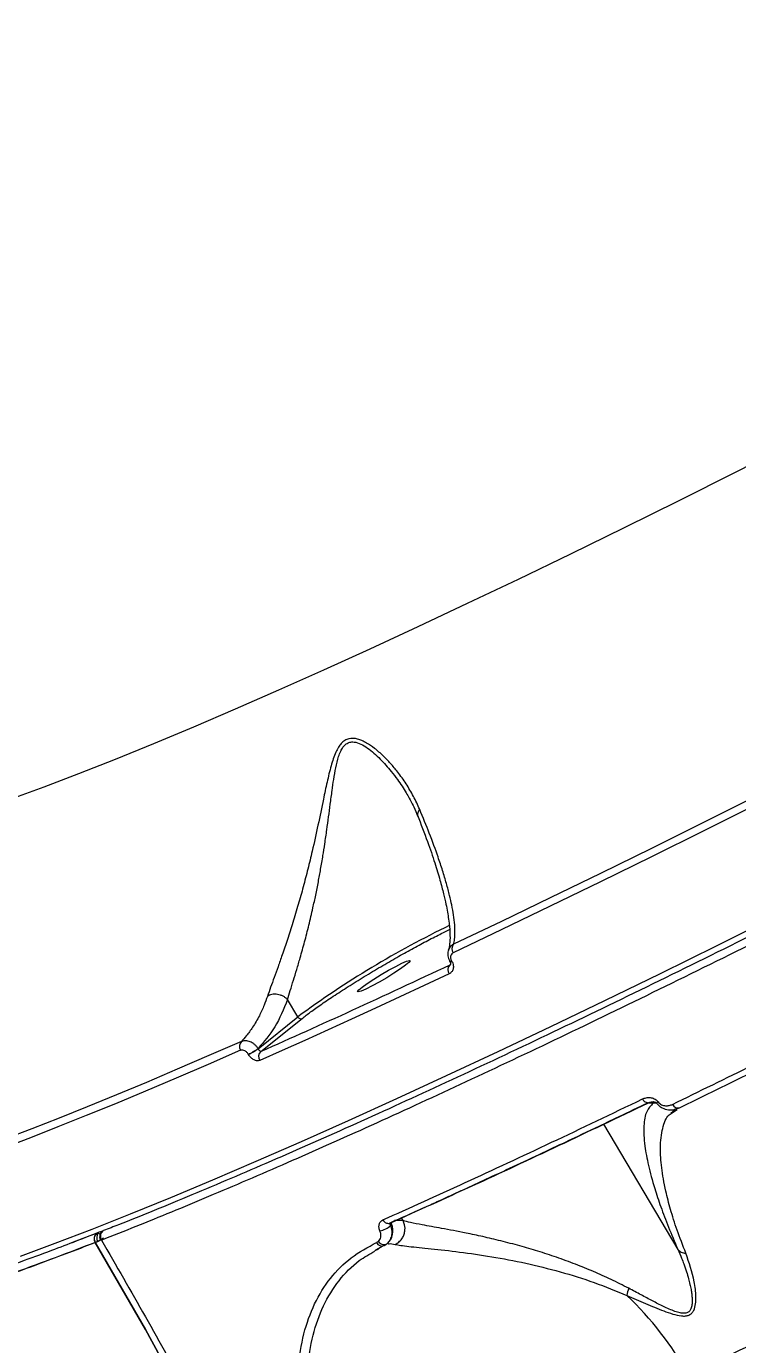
# Model space of a CAD drawing. Header units: millimetres. Extents: x -7083 to 7374, y -8368 to 7509.
# Drawn here: x 2376 to 2480.2, y -1425.5 to -1232.2 of the extents above; entities that cross this region are included whole.
import ezdxf

# ---------------------------------------------------------------- set-up
doc = ezdxf.new("R2010")
doc.units = ezdxf.units.MM
for name, color, linetype in [('DIKOM_ОБЪЕКТ', 7, 'Continuous'), ('DIKOM_РАЗМЕР_ЗОНА', 7, 'Continuous'), ('DIKOM_РАЗМЕР_ОБЪЕКТА', 7, 'Continuous')]:
    doc.layers.add(name, color=color, linetype=linetype)
doc.styles.add('style1', font='arial.ttf', dxfattribs={"width": 0.8})
doc.dimstyles.new('1-50', dxfattribs={"dimtxt": 300, "dimasz": 200, "dimexe": 100, "dimexo": 0, "dimgap": 100, "dimtad": 1, "dimtxsty": 'style1', "dimcen": 200, "dimclrd": 7, "dimclre": 7, "dimclrt": 7, "dimadec": 1, "dimazin": 2, "dimtfac": 1, "dimtmove": 0, "dimatfit": 2, "dimfxl": 0, "dimlwd": 25, "dimlwe": 18, "dimarcsym": 0})

# ---------------------------------------------------------------- blocks, each defined once
blk = doc.blocks.new('*D10')
at = {"layer": 'Defpoints', "color": 0, "transparency": 16777216}
for p in [(-5583.43, 647.96), (4593.55, 648.92), (4593.55, -5902.54)]:
    blk.add_point(p, dxfattribs=at)
at = {"layer": 'DIKOM_РАЗМЕР_ОБЪЕКТА', "color": 7, "lineweight": 18, "transparency": 16777216}
for p, q in [((-5583.43, 647.96), (-5583.43, -6002.54)), ((4593.55, 648.92), (4593.55, -6002.54))]:
    blk.add_line(p, q, dxfattribs=at)
at = {"layer": 'DIKOM_РАЗМЕР_ОБЪЕКТА', "color": 7, "lineweight": 25, "transparency": 16777216}
blk.add_line((-5383.43, -5902.54), (4393.55, -5902.54), dxfattribs=at)
at = {"layer": 'DIKOM_РАЗМЕР_ОБЪЕКТА', "color": 7, "transparency": 16777216}
for points in [[(-5383.43, -5869.2), (-5383.43, -5935.87), (-5583.43, -5902.54)], [(4393.55, -5869.2), (4393.55, -5935.87), (4593.55, -5902.54)]]:
    blk.add_solid(points, dxfattribs=at)
at = {"layer": 'DIKOM_РАЗМЕР_ОБЪЕКТА', "color": 7, "transparency": 16777216, "insert": (-226.13, -5649.37), "char_height": 300, "attachment_point": 5, "style": 'style1'}
blk.add_mtext('10150', dxfattribs=at)
blk = doc.blocks.new('*D11')
at = {"layer": 'Defpoints', "color": 0, "transparency": 16777216}
for p in [(-321.71, 5509.06), (-348.71, -4811.52), (5568.58, -4811.52)]:
    blk.add_point(p, dxfattribs=at)
at = {"layer": 'DIKOM_РАЗМЕР_ОБЪЕКТА', "color": 7, "lineweight": 18, "transparency": 16777216}
for p, q in [((-321.71, 5509.06), (5668.58, 5509.06)), ((-348.71, -4811.52), (5668.58, -4811.52))]:
    blk.add_line(p, q, dxfattribs=at)
at = {"layer": 'DIKOM_РАЗМЕР_ОБЪЕКТА', "color": 7, "lineweight": 25, "transparency": 16777216}
blk.add_line((5568.58, 5309.06), (5568.58, -4611.52), dxfattribs=at)
at = {"layer": 'DIKOM_РАЗМЕР_ОБЪЕКТА', "color": 7, "transparency": 16777216}
for points in [[(5535.25, 5309.06), (5601.91, 5309.06), (5568.58, 5509.06)], [(5535.25, -4611.52), (5601.91, -4611.52), (5568.58, -4811.52)]]:
    blk.add_solid(points, dxfattribs=at)
at = {"layer": 'DIKOM_РАЗМЕР_ОБЪЕКТА', "color": 7, "transparency": 16777216, "insert": (5315.31, 775.23), "char_height": 300, "attachment_point": 5, "rotation": 90, "style": 'style1'}
blk.add_mtext('10300', dxfattribs=at)
blk = doc.blocks.new('*D12')
at = {"layer": 'Defpoints', "color": 0, "transparency": 16777216}
for p in [(-621.71, 7509.06), (-373.6, -6811.53), (7273.89, -6811.53)]:
    blk.add_point(p, dxfattribs=at)
at = {"layer": 'DIKOM_РАЗМЕР_ЗОНА', "color": 7, "lineweight": 18, "transparency": 16777216}
for p, q in [((-621.71, 7509.06), (7373.89, 7509.06)), ((-373.6, -6811.53), (7373.89, -6811.53))]:
    blk.add_line(p, q, dxfattribs=at)
at = {"layer": 'DIKOM_РАЗМЕР_ЗОНА', "color": 7, "lineweight": 25, "transparency": 16777216}
blk.add_line((7273.89, 7309.06), (7273.89, -6611.53), dxfattribs=at)
at = {"layer": 'DIKOM_РАЗМЕР_ЗОНА', "color": 7, "transparency": 16777216}
for points in [[(7240.56, 7309.06), (7307.22, 7309.06), (7273.89, 7509.06)], [(7240.56, -6611.53), (7307.22, -6611.53), (7273.89, -6811.53)]]:
    blk.add_solid(points, dxfattribs=at)
at = {"layer": 'DIKOM_РАЗМЕР_ЗОНА', "color": 7, "transparency": 16777216, "insert": (7020.62, 1288.25), "char_height": 300, "attachment_point": 5, "rotation": 90, "style": 'style1'}
blk.add_mtext('14300', dxfattribs=at)
blk = doc.blocks.new('*D13')
at = {"layer": 'Defpoints', "color": 0, "transparency": 16777216}
for p in [(6593.53, 996.24), (-7083.43, 647.96), (6593.53, -8268.31)]:
    blk.add_point(p, dxfattribs=at)
at = {"layer": 'DIKOM_РАЗМЕР_ЗОНА', "color": 7, "lineweight": 18, "transparency": 16777216}
for p, q in [((6593.53, 996.24), (6593.53, -8368.31)), ((-7083.43, 647.96), (-7083.43, -8368.31))]:
    blk.add_line(p, q, dxfattribs=at)
at = {"layer": 'DIKOM_РАЗМЕР_ЗОНА', "color": 7, "lineweight": 25, "transparency": 16777216}
blk.add_line((-6883.43, -8268.31), (6393.53, -8268.31), dxfattribs=at)
at = {"layer": 'DIKOM_РАЗМЕР_ЗОНА', "color": 7, "transparency": 16777216}
for points in [[(-6883.43, -8234.97), (-6883.43, -8301.64), (-7083.43, -8268.31)], [(6393.53, -8234.97), (6393.53, -8301.64), (6593.53, -8268.31)]]:
    blk.add_solid(points, dxfattribs=at)
at = {"layer": 'DIKOM_РАЗМЕР_ЗОНА', "color": 7, "transparency": 16777216, "insert": (322.1, -8015.03), "char_height": 300, "attachment_point": 5, "style": 'style1'}
blk.add_mtext('13650', dxfattribs=at)

msp = doc.modelspace()

# ---------------------------------------------------------------- linework, layer by layer
at = {"layer": 'DIKOM_ОБЪЕКТ', "color": 7, "linetype": 'Continuous', "lineweight": 15}
for p, q in [((2431.746, -1344.807), (2431.859, -1345.01)), ((2438.007, -1369.308), (2438.06, -1369.397)), ((2438.146, -1369.658), (2438.01, -1369.866)), ((2438.278, -1369.22), (2438.331, -1369.309)), ((2414.241, -1374.924), (2414.236, -1374.918)), ((2415.74, -1377.457), (2414.241, -1374.924)), ((2409.935, -1382.121), (2415.74, -1377.457)), ((2410.326, -1382.547), (2416.369, -1377.691)), ((2409.935, -1382.121), (2409.919, -1382.093)), ((2408.503, -1382.938), (2408.52, -1382.966)), ((2467.34, -1389.95), (2467.838, -1389.884)), ((2467.831, -1390.116), (2467.04, -1390.093)), ((2468.316, -1390.091), (2467.831, -1390.116)), ((2470.405, -1391.585), (2471.055, -1391.033)), ((2470.455, -1391.637), (2471.332, -1391.02)), ((2471.041, -1390.991), (2471.688, -1390.77)), ((2460.577, -1393.179), (2471.453, -1411.558)), ((2431.175, -1407.335), (2429.921, -1407.317)), ((2431.175, -1407.335), (2430.941, -1406.938)), ((2431.177, -1407.338), (2431.175, -1407.335)), ((2386.295, -1409.192), (2382.566, -1410.602)), ((2386.295, -1409.192), (2382.956, -1410.451)), ((2386.457, -1409.179), (2386.295, -1409.192)), ((2429.287, -1407.739), (2429.398, -1407.639)), ((2429.494, -1407.841), (2429.351, -1408.028)), ((2427.021, -1411.7), (2428.111, -1411.076)), ((2427.557, -1410.381), (2427.295, -1410.551)), ((2428.402, -1411.003), (2428.872, -1410.693)), ((2428.612, -1410.925), (2428.661, -1410.907)), ((2427.355, -1411.634), (2427.564, -1411.508))]:
    msp.add_line(p, q, dxfattribs=at)
at = {"layer": 'DIKOM_ОБЪЕКТ', "color": 7, "linetype": 'Continuous', "lineweight": 15, "flags": 128}
for points in [[(2357.181, -1350.774), (2360.902, -1349.717), (2364.906, -1348.481), (2369.189, -1347.065), (2373.747, -1345.473), (2378.576, -1343.705), (2383.671, -1341.763), (2389.027, -1339.648), (2394.64, -1337.363), (2400.505, -1334.91), (2406.615, -1332.291), (2412.965, -1329.509), (2419.55, -1326.566), (2426.363, -1323.465), (2433.398, -1320.208), (2440.647, -1316.799), (2448.106, -1313.241), (2455.766, -1309.538), (2463.62, -1305.692), (2471.662, -1301.708), (2479.883, -1297.588), (2488.276, -1293.337)], [(2498.994, -1336.912), (2490.937, -1341.029), (2483.014, -1345.043), (2475.229, -1348.95), (2467.589, -1352.749), (2460.099, -1356.436), (2452.764, -1360.009), (2445.588, -1363.466), (2438.577, -1366.804)], [(2499.088, -1338.09), (2491.014, -1342.216), (2483.073, -1346.239), (2475.271, -1350.155), (2467.614, -1353.962), (2460.107, -1357.657), (2452.756, -1361.238), (2445.564, -1364.703), (2438.538, -1368.048)], [(2485.701, -1362.778), (2477.192, -1367.019), (2468.865, -1371.124), (2460.727, -1375.089), (2452.786, -1378.911), (2445.047, -1382.587), (2437.518, -1386.114), (2430.205, -1389.489), (2423.113, -1392.708), (2416.249, -1395.77), (2409.619, -1398.672), (2403.229, -1401.41), (2397.082, -1403.984), (2391.186, -1406.391), (2385.545, -1408.628), (2380.162, -1410.694), (2375.044, -1412.587)], [(2424.689, -1373.49), (2425.184, -1373.082), (2425.936, -1372.544), (2426.886, -1371.92), (2427.956, -1371.261), (2429.059, -1370.62), (2430.106, -1370.049), (2431.012, -1369.595), (2431.705, -1369.293), (2432.126, -1369.168), (2432.244, -1369.232), (2432.047, -1369.477), (2431.553, -1369.886), (2430.8, -1370.423), (2429.85, -1371.047), (2428.781, -1371.706), (2427.678, -1372.347), (2426.631, -1372.918), (2425.724, -1373.373), (2425.032, -1373.674), (2424.61, -1373.799), (2424.493, -1373.735), (2424.689, -1373.49)], [(2438.007, -1369.308), (2438.006, -1369.303), (2438.013, -1369.287)], [(2437.925, -1371.145), (2434.279, -1372.858), (2430.682, -1374.537), (2427.135, -1376.18), (2423.639, -1377.788), (2420.194, -1379.359), (2416.801, -1380.895), (2413.461, -1382.394), (2410.174, -1383.857)], [(2407.48, -1381.051), (2402.713, -1383.139), (2398.07, -1385.142), (2393.551, -1387.061), (2389.16, -1388.894), (2384.898, -1390.641), (2380.766, -1392.3), (2376.768, -1393.872), (2372.904, -1395.355)], [(2407.372, -1382.327), (2402.595, -1384.419), (2397.941, -1386.427), (2393.412, -1388.35), (2389.011, -1390.187), (2384.74, -1391.938), (2380.599, -1393.601), (2376.592, -1395.176), (2372.719, -1396.662)], [(2466.271, -1389.495), (2466.381, -1389.656), (2466.508, -1389.794), (2466.647, -1389.905), (2466.794, -1389.985), (2466.942, -1390.031), (2467.087, -1390.04), (2467.221, -1390.013), (2467.34, -1389.95)], [(2474.08, -1697.063), (2473.229, -1683.135), (2472.032, -1669.178), (2470.491, -1655.201), (2468.607, -1641.213), (2466.38, -1627.223), (2463.812, -1613.24), (2460.905, -1599.273), (2457.661, -1585.332), (2454.082, -1571.426), (2450.171, -1557.563), (2445.929, -1543.753), (2441.36, -1530.006), (2436.466, -1516.329), (2431.251, -1502.732), (2425.719, -1489.224), (2419.872, -1475.814), (2413.715, -1462.51), (2407.252, -1449.322), (2400.486, -1436.257), (2393.423, -1423.324), (2386.067, -1410.533)], [(2386.067, -1410.533), (2393.423, -1423.324), (2400.486, -1436.257), (2407.252, -1449.322), (2413.715, -1462.51), (2419.872, -1475.814), (2425.719, -1489.224), (2431.251, -1502.732), (2436.466, -1516.329), (2441.36, -1530.006), (2445.929, -1543.753), (2450.171, -1557.563), (2454.082, -1571.426), (2457.661, -1585.332), (2460.905, -1599.273), (2463.812, -1613.24), (2466.38, -1627.223), (2468.607, -1641.213), (2470.491, -1655.201), (2472.032, -1669.178), (2473.229, -1683.135), (2474.08, -1697.063)], [(2386.974, -1410.179), (2386.899, -1410.204), (2386.856, -1410.21), (2386.845, -1410.203)]]:
    msp.add_lwpolyline(points, dxfattribs=at)
at = {"layer": 'DIKOM_ОБЪЕКТ', "color": 7, "linetype": 'Continuous', "lineweight": 15}
for centre, radius, start, end in [((2499.304, -1490.921), 140.915, 115.76602, 126.37115), ((2439.36, -1367.451), 1.016, 140.41536, 215.98113), ((2438.714, -1370.555), 0.985, 135.599, 216.76682), ((2438.027, -1368.909), 0.4, 267.23514, 308.93815), ((2438.079, -1368.997), 0.4, 267.23514, 308.93815), ((2408.204, -1381.755), 1.009, 135.80396, 214.52539), ((2404.962, -1375.399), 8.329, 295.15974, 306.51945), ((2404.979, -1375.427), 8.329, 295.15974, 306.51945), ((2410.982, -1383.286), 0.988, 131.57956, 215.22865), ((2467.406, -1390.367), 0.494, 30.51745, 67.87971), ((2473.908, -1397.19), 9.037, 126.30562, 128.2295), ((2471.445, -1389.978), 0.828, 201.44107, 287.09362), ((2429.011, -1406.89), 0.843, 203.2671, 297.38594), ((2386.902, -1409.985), 0.998, 127.41027, 213.28872), ((2386.388, -1409.789), 0.604, 48.66936, 98.84569), ((2387.774, -1409.852), 1.478, 152.93456, 200.94934), ((2427.342, -1406.053), 2.817, 278.94935, 315.48779), ((2427.238, -1408.843), 2.468, 311.4511, 23.9524), ((2429.944, -1407.637), 0.494, 176.79705, 204.37087), ((2382.787, -1403.215), 8.02, 294.14714, 303.86393), ((2384.726, -1407.247), 3.549, 292.20508, 298.01774), ((2381.66, -1401.327), 10.216, 297.60195, 303.21086), ((2428.088, -1410.19), 0.871, 204.46017, 291.11952), ((2428.367, -1409.894), 0.945, 210.98888, 302.28487), ((2469.478, -1419.149), 5.56, 160.10732, 171.28285), ((2430.855, -1453.26), 48.157, 28.99332, 46.5373)]:
    msp.add_arc(centre, radius, start, end, dxfattribs=at)
for points, knots in [([(2386.974, -1410.179), (2390.349, -1408.837), (2397.107, -1406.15), (2408.276, -1401.433), (2420.179, -1396.221), (2432.864, -1390.477), (2446.28, -1384.226), (2460.399, -1377.479), (2475.185, -1370.253), (2490.599, -1362.567), (2506.603, -1354.438), (2521.289, -1346.851), (2534.471, -1339.952), (2546.028, -1333.842), (2557.892, -1327.509), (2570.054, -1320.956), (2582.504, -1314.186), (2595.229, -1307.204), (2609.977, -1299.042), (2626.84, -1289.613), (2645.886, -1278.838), (2665.329, -1267.71), (2685.117, -1256.255), (2700.72, -1247.119), (2712.014, -1240.455), (2718.937, -1236.355), (2725.878, -1232.227), (2732.834, -1228.075), (2739.802, -1223.898), (2746.78, -1219.7), (2757.874, -1212.998), (2773.072, -1203.748), (2791.673, -1192.298), (2809.604, -1181.14), (2826.832, -1170.303), (2843.874, -1159.462), (2860.675, -1148.65), (2877.18, -1137.899), (2893.332, -1127.241), (2909.072, -1116.712), (2924.341, -1106.349), (2939.08, -1096.186), (2953.227, -1086.262), (2966.722, -1076.615), (2979.509, -1067.28), (2991.504, -1058.309), (3002.74, -1049.693), (3009.427, -1044.354), (3012.784, -1041.673)], [0, 0, 0, 0, 0.0248239, 0.0496902, 0.074599, 0.0995502, 0.1245438, 0.1495798, 0.1746582, 0.1997791, 0.2249424, 0.2501481, 0.2668666, 0.2837596, 0.3008272, 0.3180694, 0.3354861, 0.3530774, 0.3708432, 0.3960072, 0.4215132, 0.4473613, 0.4735514, 0.5000836, 0.5092169, 0.5183856, 0.5275897, 0.5368291, 0.5461038, 0.5554139, 0.5647593, 0.5906387, 0.6167852, 0.6407872, 0.66501, 0.6894536, 0.714118, 0.7390032, 0.7641093, 0.7894361, 0.8149838, 0.8407523, 0.8667415, 0.8929516, 0.9193825, 0.9460342, 0.9729067, 1, 1, 1, 1]), ([(2933.082, -1098.968), (2928.484, -1102.133), (2919.237, -1108.5), (2904.55, -1118.424), (2889.206, -1128.661), (2873.187, -1139.204), (2856.544, -1150.02), (2839.331, -1161.072), (2821.609, -1172.315), (2803.458, -1183.698), (2784.947, -1195.176), (2766.149, -1206.703), (2747.147, -1218.228), (2728.021, -1229.703), (2708.852, -1241.08), (2689.716, -1252.315), (2670.705, -1263.355), (2651.896, -1274.159), (2633.364, -1284.686), (2615.161, -1294.91), (2597.348, -1304.8), (2579.908, -1314.368), (2562.759, -1323.662), (2545.824, -1332.72), (2529.106, -1341.539), (2512.677, -1350.077), (2496.598, -1358.298), (2480.948, -1366.159), (2465.803, -1373.619), (2451.244, -1380.634), (2437.333, -1387.175), (2424.139, -1393.206), (2411.697, -1398.717), (2400.15, -1403.623), (2392.013, -1406.975), (2388.01, -1408.508), (2387.275, -1408.789)], [0, 0, 0, 0, 0.0289207, 0.0581662, 0.0877108, 0.1175261, 0.1475829, 0.1779039, 0.2083781, 0.2389715, 0.2696493, 0.3003765, 0.3311033, 0.3617809, 0.3923743, 0.4228488, 0.4531702, 0.4832265, 0.5130415, 0.5425861, 0.5718322, 0.6007531, 0.6296735, 0.6589193, 0.6884639, 0.7182792, 0.7483359, 0.7786569, 0.8091311, 0.8397245, 0.8704024, 0.9011296, 0.9318563, 0.962534, 0.9931274, 1, 1, 1, 1]), ([(2982.319, -1126.439), (2979.274, -1128.688), (2973.197, -1133.176), (2963.462, -1140.208), (2953.33, -1147.419), (2942.78, -1154.817), (2932.804, -1161.719), (2923.537, -1168.06), (2915.09, -1173.787), (2906.49, -1179.57), (2897.749, -1185.399), (2888.879, -1191.269), (2879.89, -1197.172), (2868.187, -1204.802), (2853.655, -1214.182), (2836.187, -1225.316), (2818.58, -1236.407), (2803.385, -1245.871), (2790.72, -1253.69), (2780.627, -1259.884), (2770.556, -1266.027), (2760.518, -1272.114), (2750.523, -1278.139), (2740.581, -1284.097), (2729.812, -1290.513), (2718.237, -1297.366), (2705.887, -1304.625), (2693.684, -1311.745), (2681.644, -1318.72), (2669.783, -1325.543), (2657.892, -1332.333), (2645.989, -1339.08), (2634.09, -1345.773), (2622.428, -1352.281), (2611.014, -1358.601), (2599.86, -1364.726), (2588.016, -1371.177), (2575.553, -1377.901), (2562.56, -1384.833), (2550.001, -1391.455), (2537.893, -1397.763), (2525.101, -1404.342), (2511.754, -1411.1), (2498.046, -1417.904), (2485.029, -1424.236), (2476.989, -1428.026), (2472.977, -1429.918)], [0, 0, 0, 0, 0.0251762, 0.0502458, 0.075209, 0.100066, 0.1248168, 0.1429873, 0.1610638, 0.1790464, 0.1969351, 0.21473, 0.2324311, 0.2500384, 0.282696, 0.3149379, 0.3467642, 0.378175, 0.3959391, 0.4135675, 0.4310603, 0.4484175, 0.4656392, 0.4827252, 0.4996757, 0.521074, 0.5422607, 0.5632358, 0.5839991, 0.6045509, 0.624891, 0.6461777, 0.6672639, 0.6881494, 0.7088341, 0.7293181, 0.7496013, 0.7750478, 0.8002652, 0.8252533, 0.8500121, 0.8745413, 0.9060952, 0.9375232, 0.968825, 1, 1, 1, 1]), ([(2433.615, -1347.026), (2433.325, -1346.385), (2432.741, -1345.094), (2431.65, -1343.267), (2430.507, -1341.657), (2429.371, -1340.296), (2428.24, -1339.124), (2427.072, -1338.101), (2426.015, -1337.37), (2425.175, -1336.938), (2424.291, -1336.615), (2423.409, -1336.551), (2422.624, -1336.892), (2422.121, -1337.331), (2421.69, -1337.926), (2421.152, -1338.971), (2420.593, -1340.675), (2420.029, -1343.016), (2419.418, -1345.914), (2418.723, -1349.298), (2417.964, -1352.737), (2417.232, -1355.774), (2416.555, -1358.381), (2415.821, -1361.007), (2415.044, -1363.591), (2414.244, -1366.079), (2413.509, -1368.243), (2412.855, -1370.096), (2412.081, -1372.238), (2411.61, -1373.563), (2411.295, -1374.449)], [0, 0, 0, 0, 0.0414679, 0.0834109, 0.1246539, 0.1569919, 0.1872219, 0.2206019, 0.2496168, 0.2661071, 0.2811088, 0.3124967, 0.3280546, 0.3440075, 0.3590833, 0.375594, 0.4150533, 0.4578405, 0.5006759, 0.5629603, 0.6249164, 0.6667754, 0.7084899, 0.749705, 0.7931822, 0.8347088, 0.8746289, 0.9063802, 0.9373517, 1, 1, 1, 1]), ([(2414.236, -1374.918), (2414.37, -1374.484), (2414.64, -1373.61), (2415.107, -1372.122), (2415.598, -1370.518), (2416.151, -1368.642), (2416.756, -1366.467), (2417.387, -1364.007), (2417.925, -1361.708), (2418.383, -1359.576), (2418.759, -1357.685), (2419.114, -1355.744), (2419.427, -1353.896), (2419.729, -1351.964), (2420.005, -1350.072), (2420.269, -1348.128), (2420.521, -1346.201), (2420.765, -1344.367), (2421.021, -1342.574), (2421.309, -1340.896), (2421.639, -1339.508), (2422.01, -1338.523), (2422.369, -1337.875), (2422.821, -1337.396), (2423.379, -1337.139), (2424.105, -1337.117), (2424.987, -1337.413), (2425.971, -1338.012), (2426.925, -1338.772), (2427.822, -1339.62), (2428.669, -1340.527), (2429.515, -1341.531), (2430.528, -1342.88), (2431.299, -1343.994), (2431.71, -1344.741), (2431.746, -1344.807)], [0, 0, 0, 0, 0.0337229, 0.0678509, 0.1012595, 0.1356628, 0.1802572, 0.2251976, 0.2708022, 0.3035838, 0.3383572, 0.3706558, 0.4058403, 0.435842, 0.472956, 0.5065767, 0.5403378, 0.5777036, 0.6079652, 0.6416611, 0.675626, 0.6937735, 0.7097969, 0.7271789, 0.7438271, 0.759983, 0.785528, 0.8118199, 0.8382022, 0.8649509, 0.8903275, 0.9161445, 0.9468817, 0.9953241, 1, 1, 1, 1]), ([(2431.858, -1344.983), (2432.165, -1345.534), (2432.731, -1346.551), (2433.158, -1347.596), (2433.353, -1348.075)], [0, 0, 0, 0, 0.5421298, 1, 1, 1, 1]), ([(2433.615, -1347.026), (2433.537, -1347.14), (2433.377, -1347.371), (2433.301, -1347.718), (2433.297, -1347.953), (2433.356, -1348.048), (2433.358, -1348.052)], [0, 0, 0, 0, 0.3212472, 0.6535807, 0.9859118, 1, 1, 1, 1]), ([(2438.577, -1366.804), (2438.634, -1366.562), (2438.752, -1366.055), (2438.805, -1365.092), (2438.759, -1363.914), (2438.599, -1362.577), (2438.34, -1361.13), (2437.995, -1359.596), (2437.555, -1357.924), (2436.989, -1356.032), (2436.191, -1353.624), (2435.125, -1350.689), (2434.102, -1348.209), (2433.615, -1347.026)], [0, 0, 0, 0, 0.0794209, 0.1663985, 0.2491831, 0.343698, 0.4269131, 0.4989153, 0.5848865, 0.6680878, 0.7497662, 0.8807262, 1, 1, 1, 1]), ([(2433.282, -1347.871), (2433.795, -1349.187), (2434.761, -1351.665), (2435.818, -1354.796), (2436.581, -1357.323), (2437.106, -1359.32), (2437.455, -1360.864), (2437.692, -1362.097), (2437.871, -1363.224), (2438.007, -1364.394), (2438.076, -1365.646), (2438.038, -1366.846), (2437.888, -1367.395), (2437.811, -1367.675)], [0, 0, 0, 0, 0.12854, 0.2420432, 0.3416414, 0.4278023, 0.5001962, 0.5584099, 0.6143536, 0.6849578, 0.7751999, 0.8851911, 1, 1, 1, 1]), ([(2416.369, -1377.691), (2416.77, -1377.38), (2417.589, -1376.744), (2419.235, -1375.578), (2421.184, -1374.264), (2423.397, -1372.838), (2425.765, -1371.37), (2428.178, -1369.929), (2430.523, -1368.577), (2432.752, -1367.337), (2434.852, -1366.217), (2436.647, -1365.299), (2437.607, -1364.85), (2438.006, -1364.663)], [0, 0, 0, 0, 0.0890535, 0.1821762, 0.2782238, 0.3758036, 0.4733834, 0.569431, 0.6625536, 0.7516072, 0.8406607, 0.9337833, 1, 1, 1, 1]), ([(2470.674, -1390.281), (2474.591, -1388.369), (2482.458, -1384.529), (2494.816, -1378.371), (2507.598, -1371.918), (2516.458, -1367.364), (2520.906, -1365.077)], [0, 0, 0, 0, 0.2468835, 0.4958447, 0.7468836, 1, 1, 1, 1]), ([(2471.688, -1390.77), (2476.99, -1388.176), (2487.584, -1382.994), (2504.328, -1374.591), (2515.982, -1368.608), (2521.813, -1365.615)], [0, 0, 0, 0, 0.3335131, 0.6664916, 1, 1, 1, 1]), ([(2437.842, -1367.69), (2437.824, -1367.723), (2437.748, -1367.855), (2437.721, -1368.146), (2437.726, -1368.523), (2437.819, -1368.917), (2437.948, -1369.163), (2438.013, -1369.287)], [0, 0, 0, 0, 0.0721864, 0.2961145, 0.5264842, 0.7610779, 1, 1, 1, 1]), ([(2438.577, -1366.804), (2438.4, -1366.923), (2438.07, -1367.145), (2437.914, -1367.517), (2437.842, -1367.69)], [0, 0, 0, 0, 0.5362475, 1, 1, 1, 1]), ([(2438.538, -1368.048), (2438.455, -1368.099), (2438.289, -1368.201), (2438.165, -1368.434), (2438.126, -1368.656), (2438.135, -1368.841), (2438.181, -1369.034), (2438.246, -1369.158), (2438.278, -1369.22)], [0, 0, 0, 0, 0.2487728, 0.4982672, 0.6262752, 0.7492606, 0.8753103, 1, 1, 1, 1]), ([(2438.331, -1369.309), (2438.381, -1369.405), (2438.482, -1369.599), (2438.552, -1369.901), (2438.564, -1370.191), (2438.502, -1370.539), (2438.311, -1370.904), (2438.054, -1371.065), (2437.925, -1371.145)], [0, 0, 0, 0, 0.1238392, 0.2505968, 0.3732756, 0.5015505, 0.7510094, 1, 1, 1, 1]), ([(2438.154, -1369.62), (2438.153, -1369.669), (2438.149, -1369.815), (2438.066, -1369.845), (2438.01, -1369.866)], [0, 0, 0, 0, 0.3333314, 1, 1, 1, 1]), ([(2438.075, -1369.403), (2438.088, -1369.432), (2438.116, -1369.49), (2438.145, -1369.593), (2438.152, -1369.739), (2438.144, -1369.751), (2438.139, -1369.76)], [0, 0, 0, 0, 0.1111866, 0.2221137, 0.4562519, 1, 1, 1, 1]), ([(2411.295, -1374.449), (2411.14, -1374.885), (2410.788, -1375.876), (2410.082, -1377.407), (2409.206, -1378.914), (2408.306, -1380.146), (2407.72, -1380.788), (2407.48, -1381.051)], [0, 0, 0, 0, 0.1659228, 0.3773769, 0.6331785, 0.8496452, 1, 1, 1, 1]), ([(2414.236, -1374.918), (2414.146, -1374.828), (2413.96, -1374.644), (2413.606, -1374.419), (2413.208, -1374.246), (2412.777, -1374.14), (2412.343, -1374.11), (2411.934, -1374.159), (2411.576, -1374.27), (2411.386, -1374.391), (2411.295, -1374.449)], [0, 0, 0, 0, 0.1191917, 0.244102, 0.3720769, 0.5000439, 0.6326547, 0.7619393, 0.8850698, 1, 1, 1, 1]), ([(2414.241, -1374.924), (2413.674, -1376.323), (2412.541, -1379.12), (2410.793, -1381.102), (2409.919, -1382.093)], [0, 0, 0, 0, 0.5002251, 1, 1, 1, 1]), ([(2407.48, -1381.051), (2407.669, -1380.988), (2408.048, -1380.861), (2408.627, -1380.993), (2409.072, -1381.221), (2409.393, -1381.458), (2409.686, -1381.749), (2409.841, -1381.978), (2409.919, -1382.093)], [0, 0, 0, 0, 0.2448128, 0.4908765, 0.6161418, 0.7428483, 0.871155, 1, 1, 1, 1]), ([(2410.326, -1382.547), (2410.308, -1382.543), (2410.273, -1382.535), (2410.199, -1382.472), (2410.128, -1382.395), (2410.067, -1382.318), (2410.001, -1382.227), (2409.956, -1382.155), (2409.935, -1382.121)], [0, 0, 0, 0, 0.2508783, 0.500223, 0.6339496, 0.7500511, 0.8804793, 1, 1, 1, 1]), ([(2407.372, -1382.327), (2407.457, -1382.305), (2407.625, -1382.262), (2407.891, -1382.352), (2408.099, -1382.481), (2408.25, -1382.61), (2408.39, -1382.762), (2408.466, -1382.88), (2408.503, -1382.938)], [0, 0, 0, 0, 0.2499525, 0.4991791, 0.6254167, 0.749511, 0.8753954, 1, 1, 1, 1]), ([(2410.174, -1383.857), (2410.05, -1383.889), (2409.803, -1383.954), (2409.414, -1383.824), (2409.11, -1383.636), (2408.889, -1383.447), (2408.685, -1383.223), (2408.575, -1383.052), (2408.52, -1382.966)], [0, 0, 0, 0, 0.2499881, 0.4992036, 0.6251444, 0.7495018, 0.8750459, 1, 1, 1, 1]), ([(2428.237, -1407.223), (2432.205, -1405.433), (2440.147, -1401.851), (2452.845, -1395.933), (2461.793, -1391.642), (2466.271, -1389.495)], [0, 0, 0, 0, 0.3328096, 0.666143, 1, 1, 1, 1]), ([(2466.271, -1389.495), (2466.442, -1389.428), (2466.784, -1389.293), (2467.373, -1389.261), (2467.897, -1389.385), (2468.309, -1389.623), (2468.474, -1389.813), (2468.557, -1389.907)], [0, 0, 0, 0, 0.2507153, 0.4997798, 0.7495254, 0.8750611, 1, 1, 1, 1]), ([(2467.838, -1389.884), (2467.921, -1389.894), (2468.038, -1389.907), (2468.192, -1389.982), (2468.268, -1390.037), (2468.301, -1390.074), (2468.316, -1390.091)], [0, 0, 0, 0, 0.5883633, 0.8249305, 0.9199973, 1, 1, 1, 1]), ([(2468.557, -1389.907), (2468.633, -1389.995), (2468.786, -1390.171), (2469.165, -1390.397), (2469.651, -1390.51), (2470.197, -1390.473), (2470.515, -1390.345), (2470.674, -1390.281)], [0, 0, 0, 0, 0.125053, 0.2503988, 0.5001135, 0.7492717, 1, 1, 1, 1]), ([(2429.07, -1407.748), (2430.149, -1407.265), (2432.085, -1406.397), (2434.703, -1405.213), (2436.759, -1404.278), (2438.482, -1403.492), (2441.742, -1401.998), (2445.938, -1400.057), (2451, -1397.691), (2454.41, -1396.084), (2457.209, -1394.757), (2459.755, -1393.546), (2463.112, -1391.942), (2465.654, -1390.718), (2467.059, -1390.041)], [0, 0, 0, 0, 0.0917462, 0.1645878, 0.2185679, 0.261856, 0.3060335, 0.4843749, 0.5980725, 0.7029631, 0.7477135, 0.8119846, 0.8960625, 1, 1, 1, 1]), ([(2429.398, -1407.639), (2433.363, -1405.85), (2441.293, -1402.272), (2453.863, -1396.412), (2462.682, -1392.183), (2467.04, -1390.093)], [0, 0, 0, 0, 0.3358475, 0.6717416, 1, 1, 1, 1]), ([(2467.831, -1390.116), (2467.48, -1390.471), (2466.776, -1391.18), (2466.391, -1393.319), (2466.515, -1396.014), (2467.089, -1399.151), (2467.898, -1402.172), (2468.92, -1405.256), (2470.013, -1408.194), (2470.977, -1410.444), (2471.453, -1411.558)], [0, 0, 0, 0, 0.1663765, 0.3329876, 0.4998087, 0.6248207, 0.7492125, 0.8338388, 0.9177448, 1, 1, 1, 1]), ([(2468.316, -1390.091), (2468.439, -1390.237), (2468.681, -1390.522), (2469.277, -1390.903), (2470.046, -1391.105), (2470.702, -1391.113), (2471.002, -1391.005), (2471.041, -1390.991)], [0, 0, 0, 0, 0.1781769, 0.3492267, 0.6637203, 0.9559998, 1, 1, 1, 1]), ([(2472.631, -1412.123), (2472.183, -1410.962), (2471.283, -1408.63), (2470.354, -1405.645), (2469.547, -1402.527), (2469.014, -1399.485), (2468.808, -1396.328), (2469.166, -1393.722), (2469.745, -1392.094), (2470.359, -1391.699), (2470.455, -1391.637)], [0, 0, 0, 0, 0.0955149, 0.1918157, 0.2878375, 0.4319523, 0.5773083, 0.7714456, 0.9642967, 1, 1, 1, 1]), ([(2427.78, -1408.836), (2427.744, -1408.742), (2427.669, -1408.55), (2427.621, -1408.181), (2427.684, -1407.78), (2427.9, -1407.421), (2428.124, -1407.289), (2428.237, -1407.223)], [0, 0, 0, 0, 0.1229358, 0.2514268, 0.5009267, 0.7504741, 1, 1, 1, 1]), ([(2430.019, -1410.819), (2430.205, -1410.714), (2430.578, -1410.503), (2431.009, -1410.021), (2431.304, -1409.477), (2431.487, -1408.785), (2431.475, -1408.033), (2431.265, -1407.542), (2431.177, -1407.338)], [0, 0, 0, 0, 0.158517, 0.3167879, 0.468209, 0.6073998, 0.8365879, 1, 1, 1, 1]), ([(2433.987, -1407.956), (2433.376, -1407.843), (2432.178, -1407.619), (2431.507, -1407.431), (2431.177, -1407.338)], [0, 0, 0, 0, 0.5089808, 1, 1, 1, 1]), ([(2386.978, -1408.904), (2384.498, -1409.869), (2378.701, -1412.125), (2370.629, -1414.997), (2362.681, -1417.59), (2356.415, -1419.417), (2353.169, -1420.149), (2351.901, -1420.435)], [0, 0, 0, 0, 0.1718466, 0.40157, 0.629285, 0.8551721, 1, 1, 1, 1]), ([(2386.295, -1409.192), (2386.21, -1409.265), (2386.074, -1409.38), (2385.968, -1409.601), (2385.916, -1409.795), (2385.904, -1409.991), (2385.934, -1410.25), (2386.014, -1410.421), (2386.067, -1410.533)], [0, 0, 0, 0, 0.2394613, 0.3814144, 0.4999735, 0.6420124, 0.7645407, 1, 1, 1, 1]), ([(2386.785, -1409.341), (2386.748, -1409.312), (2386.633, -1409.223), (2386.528, -1409.197), (2386.457, -1409.179)], [0, 0, 0, 0, 0.324609, 1, 1, 1, 1]), ([(2387.156, -1408.865), (2387.065, -1408.939), (2386.88, -1409.087), (2386.728, -1409.412), (2386.696, -1409.721), (2386.735, -1409.993), (2386.819, -1410.129), (2386.861, -1410.196)], [0, 0, 0, 0, 0.2308946, 0.4654275, 0.6869341, 0.8432987, 1, 1, 1, 1]), ([(2387.2, -1408.839), (2387.114, -1408.912), (2386.978, -1409.027), (2386.873, -1409.248), (2386.822, -1409.442), (2386.81, -1409.638), (2386.84, -1409.898), (2386.921, -1410.068), (2386.974, -1410.179)], [0, 0, 0, 0, 0.2394568, 0.3814817, 0.4999643, 0.6428648, 0.7660996, 1, 1, 1, 1]), ([(2387.2, -1408.839), (2387.146, -1408.869), (2387.083, -1408.905), (2387.061, -1408.989), (2387.058, -1409.003)], [0, 0, 0, 0, 0.8446579, 1, 1, 1, 1]), ([(2427.557, -1410.381), (2427.633, -1410.298), (2427.787, -1410.131), (2427.919, -1409.772), (2427.937, -1409.405), (2427.878, -1409.082), (2427.812, -1408.917), (2427.78, -1408.836)], [0, 0, 0, 0, 0.2494093, 0.4992534, 0.748834, 0.876966, 1, 1, 1, 1]), ([(2428.872, -1410.693), (2429.013, -1410.544), (2429.299, -1410.242), (2429.543, -1409.608), (2429.617, -1408.844), (2429.441, -1408.305), (2429.351, -1408.028)], [0, 0, 0, 0, 0.2351649, 0.4774748, 0.7312663, 1, 1, 1, 1]), ([(2429.351, -1408.028), (2429.343, -1408.012), (2429.328, -1407.98), (2429.305, -1407.92), (2429.278, -1407.819), (2429.283, -1407.772), (2429.287, -1407.739)], [0, 0, 0, 0, 0.0919148, 0.1925946, 0.4258477, 1, 1, 1, 1]), ([(2464.249, -1417.257), (2463.392, -1416.82), (2461.701, -1415.958), (2459.096, -1414.788), (2456.424, -1413.699), (2453.699, -1412.704), (2450.97, -1411.812), (2448.235, -1411.011), (2445.527, -1410.3), (2442.883, -1409.68), (2439.923, -1409.05), (2436.774, -1408.457), (2434.895, -1408.119), (2433.987, -1407.956)], [0, 0, 0, 0, 0.0847181, 0.1671595, 0.2491758, 0.3356494, 0.4190098, 0.4993306, 0.5863758, 0.6697927, 0.7497322, 0.8789363, 1, 1, 1, 1]), ([(2386.067, -1410.533), (2384.094, -1411.293), (2380.049, -1412.85), (2374.267, -1414.961), (2368.571, -1416.94), (2363.286, -1418.654), (2358.418, -1420.106), (2354.164, -1421.249), (2351.422, -1421.89), (2349.948, -1422.203), (2349.487, -1422.299), (2349.031, -1422.391), (2348.58, -1422.479), (2348.132, -1422.564), (2346.598, -1422.846), (2344.229, -1423.206), (2341.409, -1423.448), (2339.153, -1423.458), (2337.38, -1423.288), (2336.014, -1422.985), (2334.986, -1422.59), (2334.231, -1422.144), (2333.7, -1421.676), (2333.383, -1421.299), (2333.254, -1421.072), (2333.221, -1421.013)], [0, 0, 0, 0, 0.0639146, 0.1309601, 0.2011364, 0.2744435, 0.3415445, 0.4110699, 0.4742586, 0.4826727, 0.491119, 0.4995975, 0.5081082, 0.5166511, 0.5252262, 0.5973156, 0.6642642, 0.7260721, 0.7827391, 0.8342651, 0.88065, 0.9218938, 0.9579964, 0.9889577, 1, 1, 1, 1]), ([(2333.283, -1420.887), (2333.418, -1421.174), (2333.814, -1422.015), (2335.406, -1422.858), (2338.002, -1423.445), (2341.498, -1423.488), (2345.816, -1423.02), (2350.849, -1422.061), (2356.533, -1420.649), (2362.817, -1418.816), (2369.829, -1416.525), (2377.51, -1413.812), (2383.212, -1411.627), (2386.067, -1410.533)], [0, 0, 0, 0, 0.0506332, 0.148195, 0.2463021, 0.3445732, 0.4422506, 0.5395612, 0.6311847, 0.7228806, 0.8148423, 0.9072686, 1, 1, 1, 1]), ([(2417.825, -1446.652), (2417.317, -1444.54), (2416.306, -1440.335), (2415.665, -1434.403), (2415.709, -1428.876), (2416.522, -1423.867), (2418.094, -1419.434), (2420.429, -1415.692), (2423.448, -1412.616), (2426.011, -1411.24), (2427.295, -1410.551)], [0, 0, 0, 0, 0.1258841, 0.2507513, 0.3753422, 0.5006865, 0.6251008, 0.7504822, 0.8750158, 1, 1, 1, 1]), ([(2428.989, -1410.786), (2429.031, -1410.769), (2429.306, -1410.655), (2429.692, -1410.744), (2430.019, -1410.819)], [0, 0, 0, 0, 0.1537589, 1, 1, 1, 1]), ([(2430.019, -1410.819), (2430.269, -1410.869), (2430.772, -1410.969), (2431.989, -1411.114), (2433.494, -1411.273), (2435.862, -1411.513), (2439.379, -1411.903), (2444.13, -1412.584), (2449.152, -1413.532), (2454.219, -1414.785), (2459.229, -1416.342), (2462.393, -1417.65), (2463.982, -1418.306)], [0, 0, 0, 0, 0.0624837, 0.1255356, 0.188144, 0.2507826, 0.3757236, 0.5008648, 0.6253239, 0.750541, 0.874745, 1, 1, 1, 1]), ([(2419.173, -1446.403), (2418.675, -1444.334), (2417.681, -1440.214), (2417.046, -1434.4), (2417.081, -1428.981), (2417.869, -1424.068), (2419.399, -1419.714), (2421.691, -1416.056), (2424.242, -1413.365), (2426.27, -1412.248), (2427.056, -1411.815)], [0, 0, 0, 0, 0.1319882, 0.2629166, 0.3935517, 0.5249824, 0.655435, 0.7869058, 0.9174873, 1, 1, 1, 1]), ([(2463.982, -1418.306), (2464.893, -1418.697), (2466.72, -1419.482), (2468.95, -1420.432), (2470.706, -1421.057), (2471.785, -1421.317), (2472.581, -1421.334), (2473.107, -1421.206), (2473.513, -1420.924), (2473.88, -1420.392), (2474.087, -1419.559), (2474.133, -1418.134), (2473.815, -1415.575), (2473.103, -1413.5), (2472.631, -1412.123)], [0, 0, 0, 0, 0.1242963, 0.2493096, 0.3123712, 0.3758855, 0.4081928, 0.440654, 0.4730198, 0.505318, 0.5688864, 0.6313514, 0.7554132, 1, 1, 1, 1]), ([(2471.46, -1411.568), (2471.646, -1411.991), (2471.95, -1412.684), (2472.371, -1413.785), (2472.716, -1414.788), (2473.014, -1415.794), (2473.229, -1416.648), (2473.382, -1417.386), (2473.497, -1418.1), (2473.566, -1418.81), (2473.564, -1419.518), (2473.46, -1420.125), (2473.231, -1420.58), (2472.877, -1420.859), (2472.476, -1420.937), (2472.105, -1420.923), (2471.654, -1420.851), (2471.011, -1420.654), (2470.185, -1420.316), (2469.097, -1419.804), (2467.724, -1419.098), (2466.035, -1418.199), (2464.857, -1417.578), (2464.249, -1417.257)], [0, 0, 0, 0, 0.0758574, 0.1245572, 0.192692, 0.2490672, 0.2957761, 0.3372592, 0.3735467, 0.4166035, 0.4585933, 0.4983011, 0.5312098, 0.560931, 0.5906897, 0.6067032, 0.6237815, 0.6634893, 0.7056591, 0.7491724, 0.8275178, 0.9110758, 1, 1, 1, 1]), ([(2471.453, -1411.558), (2471.455, -1411.56), (2471.457, -1411.563), (2471.459, -1411.567), (2471.46, -1411.568), (2471.46, -1411.568)], [0, 0, 0, 0, 0.5746885, 0.799788, 1, 1, 1, 1]), ([(2471.46, -1411.568), (2471.61, -1411.708), (2471.908, -1411.988), (2472.39, -1412.078), (2472.631, -1412.123)], [0, 0, 0, 0, 0.5001139, 1, 1, 1, 1])]:
    msp.add_open_spline(points, degree=3, knots=knots, dxfattribs=at)
for points in [[(2438.01, -1369.866), (2433.191, -1372.122), (2423.553, -1376.636), (2414.735, -1380.577), (2410.326, -1382.547)], [(2415.74, -1377.457), (2415.778, -1377.511), (2415.856, -1377.617), (2416.027, -1377.714), (2416.21, -1377.748), (2416.316, -1377.71), (2416.369, -1377.691)], [(2386.974, -1410.179), (2391.277, -1417.665), (2399.884, -1432.636), (2411.647, -1455.628), (2422.538, -1478.955), (2432.456, -1502.612), (2441.402, -1526.538), (2449.353, -1550.691), (2456.294, -1575.019), (2462.21, -1599.475), (2467.094, -1624.011), (2470.913, -1648.573), (2473.754, -1673.124), (2474.753, -1689.424), (2475.252, -1697.574)]]:
    msp.add_open_spline(points, degree=3, dxfattribs=at)

# ---------------------------------------------------------------- dimensions: what is measured, and where the dimension line sits
at = {"layer": 'DIKOM_РАЗМЕР_ЗОНА'}
dim = msp.add_linear_dim(base=(7273.891, -6811.526), p1=(-621.712, 7509.064), p2=(-373.605, -6811.526), angle=90, text='14300', dimstyle='1-50', dxfattribs=at)
dim.commit()
dim.dimension.update_dxf_attribs({"geometry": '*D12', "text_midpoint": (7273.891, 1288.251), "dimtype": 160})
dim = msp.add_linear_dim(base=(6593.528, -8268.308), p1=(-7083.425, 647.956), p2=(6593.528, 996.237), text='13650', dimstyle='1-50', dxfattribs=at)
dim.commit()
dim.dimension.update_dxf_attribs({"geometry": '*D13', "text_midpoint": (322.101, -8268.308), "dimtype": 160})
at = {"layer": 'DIKOM_РАЗМЕР_ОБЪЕКТА'}
dim = msp.add_linear_dim(base=(5568.58, -4811.525), p1=(-321.712, 5509.064), p2=(-348.712, -4811.525), angle=90, text='10300', dimstyle='1-50', dxfattribs=at)
dim.commit()
dim.dimension.update_dxf_attribs({"geometry": '*D11', "text_midpoint": (5568.58, 775.227), "dimtype": 160})
dim = msp.add_linear_dim(base=(4593.55, -5902.538), p1=(-5583.425, 647.956), p2=(4593.55, 648.921), text='10150', dimstyle='1-50', dxfattribs=at)
dim.commit()
dim.dimension.update_dxf_attribs({"geometry": '*D10', "text_midpoint": (-226.127, -5902.538), "dimtype": 160})

doc.saveas('drawing.dxf')
